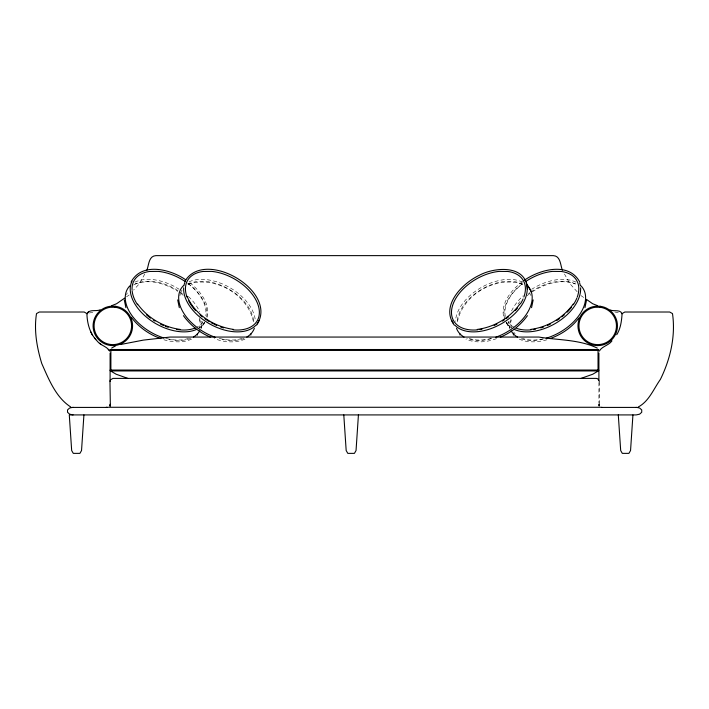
<?xml version="1.0" encoding="UTF-8"?>
<svg xmlns="http://www.w3.org/2000/svg" width="709" height="709" viewBox="0 0 709 709"><rect width="100%" height="100%" fill="white"/><g stroke="black" fill="none" stroke-linecap="round" stroke-linejoin="round"><path stroke-width="0.53" stroke-dasharray="3.54 2.66" d="M510.71 321.629L510.702 322.498L511.597 318.19M201.223 328.249L201.959 321.328A41.769 25.701 30.1 0 1 200.948 328.267L204.263 322.551M207.17 317.224C210.449 302.84 199.123 289.777 188.488 281.668M144.76 274.046L139.46 283.6L133.593 290.087M199.025 327.948L203.27 325.006L204.812 322.533M522.365 281.668C511.73 289.777 500.403 302.84 503.682 317.224M527.186 295.688L530.359 293.012M126.503 296.832L129.198 294.953M532.184 291.931C544.618 283.76 560.775 278.548 575.3 283.972L574.556 283.547M136.288 283.547L135.552 283.972C149.705 278.69 165.543 283.494 177.755 291.381M189.693 283.547L188.948 283.972C215.359 275.704 248.699 295.015 253.547 322.498L253.547 321.629A40.236 24.762 30.1 0 0 205.973 281.42L197.173 281.491A40.236 24.762 30.1 0 0 187.025 285.009M191.519 339.141C182.825 343.147 172.916 342.155 163.903 339.788M244.924 339.141C235.264 343.413 223.991 342.279 214.313 338.61M202.366 325.378L203.27 325.006M496.539 338.61C486.861 342.279 475.588 343.413 465.928 339.141M134.87 282.111L135.685 281.801A41.769 25.701 30.1 0 1 179.102 289.254M546.949 339.788C537.936 342.155 528.019 343.147 519.334 339.141M89.361 312.997L94.457 312.004M614.809 312.004L619.905 312.997M575.983 282.111L575.167 281.801A41.769 25.701 -30.1 0 0 531.75 289.254M522.577 282.111L521.762 281.801A41.769 25.701 -30.1 0 0 480.215 288.102A41.769 25.701 -30.1 0 0 455.488 321.328M506.031 322.533L507.582 325.006L508.486 325.378M521.159 283.547L521.895 283.972C495.494 275.704 462.153 295.015 457.305 322.498L457.305 321.629A40.236 24.762 -30.1 0 1 504.879 281.42L513.679 281.491A40.236 24.762 -30.1 0 1 523.827 285.009M507.582 325.006L510.976 327.354M580.963 295.582L583.658 297.461M180.494 293.012L183.666 295.688M577.135 291.709L569.797 283.6L564.497 274.046M506.589 322.551L509.904 328.267A41.769 25.701 -30.1 0 1 508.894 321.328L509.629 328.249M199.256 318.19L200.142 322.498L200.142 321.629M599.309 381.788L599.309 404.263M598.901 382.479L598.901 403.173M491.7 338.53A41.769 25.701 -30.1 0 1 466.779 338.388M530.518 293.827A40.236 24.762 -30.1 0 1 530.952 295.68M491.018 338.512A40.236 24.762 -30.1 0 1 469.057 338.397M543.103 339.044A41.769 25.701 -30.1 0 1 520.184 338.388M511.588 310.95A41.769 25.701 -30.1 0 1 523.189 295.786M513.387 328.967A41.769 25.701 -30.1 0 1 506.155 322.303M504.631 318.766A41.769 25.701 -30.1 0 1 523.207 283.13M514.025 327.239A40.236 24.762 -30.1 0 1 507.91 322.116M505.349 316.498A40.236 24.762 -30.1 0 1 522.657 283.697M543.351 338.778A40.236 24.762 -30.1 0 1 522.462 338.397M515.115 333.806A40.236 24.762 -30.1 0 1 513.715 332.14M511.393 327.434A40.236 24.762 -30.1 0 1 510.897 319.564M518.013 303.993A40.236 24.762 -30.1 0 1 520.069 301.502M528.462 293.721A40.236 24.762 -30.1 0 1 530.137 292.489M530.988 291.895A40.236 24.762 -30.1 0 1 558.284 281.42L567.085 281.491A40.236 24.762 -30.1 0 1 577.223 285.009M244.064 338.388A41.769 25.701 30.1 0 1 219.152 338.53M189.09 281.801A41.769 25.701 30.1 0 1 230.638 288.102A41.769 25.701 30.1 0 1 255.364 321.328M241.787 338.397A40.236 24.762 30.1 0 1 219.825 338.512M179.9 295.68A40.236 24.762 30.1 0 1 180.334 293.827M180.627 292.941A40.236 24.762 30.1 0 1 182.045 290.025M190.668 338.388A41.769 25.701 30.1 0 1 165.746 338.53M188.434 296.504A41.769 25.701 30.1 0 1 199.663 311.845M204.697 322.303A41.769 25.701 30.1 0 1 197.465 328.967M187.646 283.13A41.769 25.701 30.1 0 1 206.222 318.766M202.942 322.116A40.236 24.762 30.1 0 1 196.827 327.239M188.195 283.697A40.236 24.762 30.1 0 1 205.699 315.549M188.39 338.397A40.236 24.762 30.1 0 1 166.429 338.512M126.689 294.74A40.236 24.762 30.1 0 1 127.221 292.941M133.62 285.009A40.236 24.762 30.1 0 1 143.767 281.491L152.568 281.42A40.236 24.762 30.1 0 1 179.864 291.895M180.715 292.489A40.236 24.762 30.1 0 1 182.39 293.721M199.956 319.564A40.236 24.762 30.1 0 1 199.459 327.434"/><path stroke-width="1.06" d="M83.919 414.916L81.535 450.543L79.904 453.37L73.302 453.37L71.671 450.543L69.287 414.916L636.177 414.916L639.607 414.18L641.725 412.275L641.725 409.917L639.607 408.003L636.177 407.276M358.426 414.916L356.042 450.543L354.411 453.37L347.809 453.37L346.178 450.543L343.794 414.916M459.981 335.029L460.052 333.957M513.387 335.029L513.458 333.957M632.933 414.916L630.549 450.543L628.91 453.37L622.316 453.37L620.685 450.543L618.301 414.916M531.546 307.662L533.159 299.916M584.952 307.662L586.556 299.916M109.673 405.84L110.099 404.263M598.901 405.77L599.309 404.263M146.878 270.226C148.89 265.184 148.571 256.02 155.883 255.63L553.383 255.63C560.686 256.02 560.367 265.184 562.379 270.226M87.269 313.821C88.917 308.778 96.601 311.8 100.253 309.762M616.733 334.71C620.747 328.32 621.598 320.849 622.094 313.591L624.824 312.013L669.686 312.013L672.486 313.591C675.792 336.048 670.315 359.206 660.38 379.43C653.733 388.771 648.912 401.48 638.224 406.993M599.327 351.079C602.056 346.178 608.676 345.522 611.964 340.905M131.121 281.978C141.8 261.772 170.585 269.26 185.793 279.86M184.526 281.978C203.767 247.113 279.488 291.461 256.676 325.006L255.763 325.378A41.769 25.701 30.1 0 1 211.778 325.041A41.769 25.701 30.1 0 1 183.658 287.836M519.839 304.037C509.931 317.898 494.129 327.186 477.272 329.419M527.434 315.665C520.61 325.032 511.295 332.663 500.536 337.041M573.244 304.037C563.336 317.898 547.534 327.186 530.678 329.419M578.925 317.969C571.684 327.593 561.262 334.657 549.945 338.61M87.641 312.749L88.457 311.88M124.704 298.081L116.613 303.718L111.526 305.756M127.868 378.393L116.152 374.228L110.179 370.701L110.179 370.045L598.733 370.045L598.733 370.701L592.759 374.228L581.043 378.393M524.119 280.418C539.443 269.535 568.769 261.408 579.732 281.978M111.605 348.101L115.602 345.832M598.033 350.406L598.733 349.51L110.179 349.51L110.888 350.406L598.033 350.406L598.033 369.806M120.911 344.45L143.333 340.116L170.045 337.059L538.867 337.059C558.231 340.223 579.342 339.434 597.306 348.101M73.08 407.276L69.65 408.003L67.532 409.917L67.532 412.275L69.65 414.18L73.08 414.916M110.888 370.94L598.033 370.94M106.27 407.276L601.888 407.276M73.204 407.418L106.944 407.418M602.056 407.418L635.796 407.418M610.086 309.93C613.498 311.712 620.543 309.08 621.997 313.821M233.58 329.419C214.065 326.716 194.975 314.734 187.008 296.265M180.175 329.419C163.309 327.186 147.516 317.898 137.608 304.037M210.316 337.041C199.557 332.663 190.242 325.032 183.418 315.665M160.908 338.61C149.244 334.568 138.645 327.159 131.289 317.207M597.731 305.756L592.644 303.718L586.352 299.34M70.776 406.993C55.869 397.492 48.664 379.067 41.751 363.495C36.868 347.445 33.819 330.279 36.514 313.591L39.314 312.013L84.176 312.013L86.906 313.591C87.163 323.464 89.875 333.611 97.036 340.905C100.323 345.522 106.944 346.178 109.673 351.079M108.211 349.484L109.957 350.636M99.57 343.227L101.272 344.627M94.616 337.989L95.821 339.558M526.202 282.971L531.174 291.55M90.779 331.892L92.205 334.861M599.309 381.407L597.802 378.801L596.296 378.393L112.961 378.393L110.356 379.9L109.957 381.407L110.356 405.77M598.901 404.263L599.327 405.84M109.957 405.264L110.223 406.266M177.693 299.916L179.306 307.662M124.288 299.916L125.901 307.662M527.354 289.024C526.441 264.439 494.59 266.938 479.169 275.376C462.206 283.396 440.236 305.792 454.177 325.006L455.081 325.378A41.769 25.701 -30.1 0 0 501.148 323.916A41.769 25.701 -30.1 0 0 526.76 284.841M250.8 333.957L250.871 335.029M197.394 333.957L197.465 335.029M598.901 353.064L598.901 380.299M110.888 350.406L110.888 369.806M110.099 353.064L110.099 381.389M527.62 285.86A41.769 25.701 -30.1 0 1 495.697 337.262M464.032 337.041A41.769 25.701 -30.1 0 1 456.499 328.267M453.264 323.127A41.769 25.701 -30.1 0 1 451.881 320.583M523.854 297.044A40.236 24.762 -30.1 0 0 507.874 271.467L499.074 271.396A40.236 24.762 -30.1 0 0 453.042 304.17A40.236 24.762 -30.1 0 0 477.822 329.818M523.082 298.959A40.236 24.762 -30.1 0 1 520.512 303.78M517.428 308.078A40.236 24.762 -30.1 0 1 515.31 310.542M508.468 316.879A40.236 24.762 -30.1 0 1 505.969 318.749M504.259 319.927A40.236 24.762 -30.1 0 1 502.477 321.071M496.956 324.128A40.236 24.762 -30.1 0 1 494.111 325.44M482.005 329.206A40.236 24.762 -30.1 0 1 479.896 329.561M581.025 285.86A41.769 25.701 -30.1 0 1 546.107 338.237M517.437 337.041A41.769 25.701 -30.1 0 1 511.127 330.881M579.607 282.971A41.769 25.701 -30.1 0 1 580.361 285.816M580.6 287.836A41.769 25.701 -30.1 0 1 557.221 322.32A41.769 25.701 -30.1 0 1 514.344 329.437M577.259 297.044A40.236 24.762 -30.1 0 0 561.28 271.467L552.471 271.396A40.236 24.762 -30.1 0 0 526.043 281.287M576.896 298.002A40.236 24.762 -30.1 0 1 573.306 304.728M571.498 307.245A40.236 24.762 -30.1 0 1 567.2 312.128M564.258 314.893A40.236 24.762 -30.1 0 1 561.865 316.879M559.374 318.749A40.236 24.762 -30.1 0 1 556.778 320.503M550.352 324.128A40.236 24.762 -30.1 0 1 547.516 325.44M543.652 326.955A40.236 24.762 -30.1 0 1 540.754 327.904M535.41 329.206A40.236 24.762 -30.1 0 1 533.301 329.561M531.227 329.818A40.236 24.762 -30.1 0 1 516.657 328.382M254.354 328.267A41.769 25.701 30.1 0 1 246.821 337.041M215.146 337.262A41.769 25.701 30.1 0 1 183.232 285.86M183.897 285.816A41.769 25.701 30.1 0 1 184.65 282.971M258.971 320.583A41.769 25.701 30.1 0 1 257.03 323.916M233.022 329.818A40.236 24.762 30.1 0 0 257.81 304.17A40.236 24.762 30.1 0 0 211.778 271.396L202.978 271.467A40.236 24.762 30.1 0 0 186.999 297.044M223.503 327.904A40.236 24.762 30.1 0 1 220.605 326.955M216.741 325.44A40.236 24.762 30.1 0 1 213.896 324.128M212.966 323.659A40.236 24.762 30.1 0 1 211.114 322.675M209.279 321.62A40.236 24.762 30.1 0 1 204.874 318.749M202.384 316.879A40.236 24.762 30.1 0 1 200 314.893M195.542 310.542A40.236 24.762 30.1 0 1 188.691 300.891M199.725 330.881A41.769 25.701 30.1 0 1 193.415 337.041M163.752 337.936A41.769 25.701 30.1 0 1 129.827 285.86M196.499 329.437A41.769 25.701 30.1 0 1 149.147 319.245A41.769 25.701 30.1 0 1 132.007 281.198M195.064 328.045A40.236 24.762 30.1 0 1 176.506 329.401M168.175 327.292A40.236 24.762 30.1 0 1 165.259 326.237M163.336 325.44A40.236 24.762 30.1 0 1 160.491 324.128M154.97 321.071A40.236 24.762 30.1 0 1 153.188 319.927M150.636 318.137A40.236 24.762 30.1 0 1 146.595 314.893M137.546 304.728A40.236 24.762 30.1 0 1 132.113 290.628M132.051 289.609A40.236 24.762 30.1 0 1 149.572 271.467L158.373 271.396A40.236 24.762 30.1 0 1 185.669 281.872M115.221 306.261L110.063 306.315A19.746 19.746 0 0 0 96.282 336.633A19.746 19.746 0 0 0 129.587 336.314A19.746 19.746 0 0 0 115.221 306.261M115.097 307.254L110.205 307.298A18.753 18.753 0 0 0 97.115 336.093A18.753 18.753 0 0 0 128.746 335.782A18.753 18.753 0 0 0 115.097 307.254M600.098 306.261L594.948 306.315A19.746 19.746 0 0 0 581.158 336.633A19.746 19.746 0 0 0 614.464 336.314A19.746 19.746 0 0 0 600.098 306.261M599.982 307.254L595.081 307.298A18.753 18.753 0 0 0 581.992 336.093A18.753 18.753 0 0 0 613.622 335.782A18.753 18.753 0 0 0 599.982 307.254"/></g></svg>
